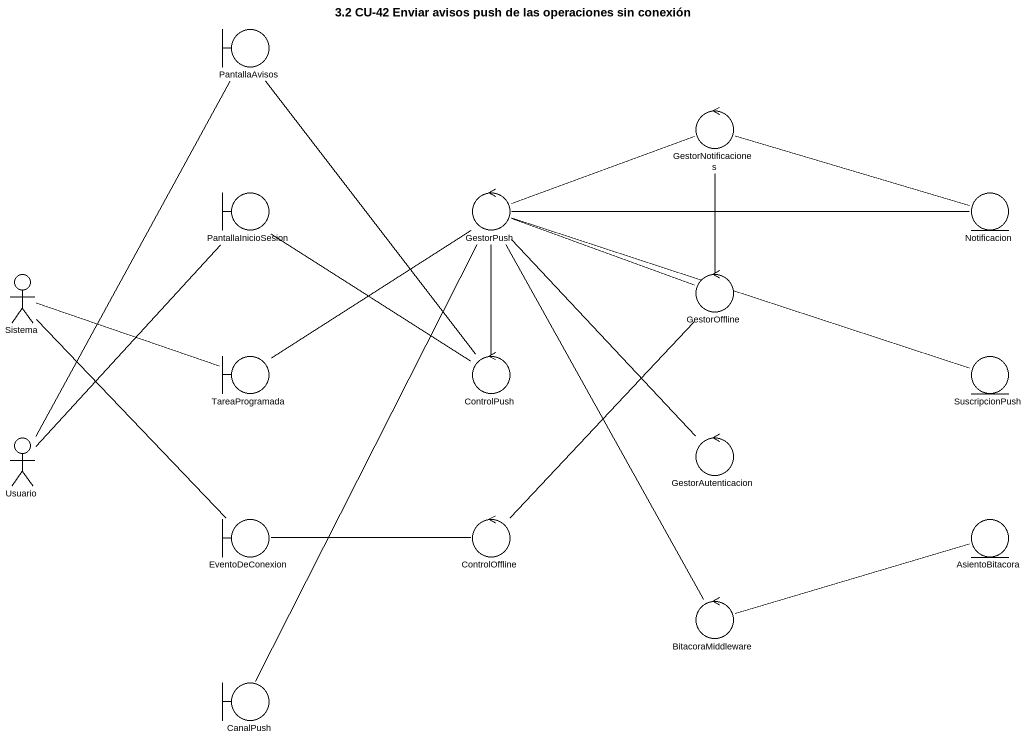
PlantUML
@startuml
title 3.2 CU-42 Enviar avisos push de las operaciones sin conexión
boundary PantallaAvisos
control GestorNotificaciones
boundary PantallaInicioSesion
control GestorPush
entity Notificacion
actor Sistema
control GestorOffline
boundary TareaProgramada
control ControlPush
entity SuscripcionPush
actor Usuario
control GestorAutenticacion
boundary EventoDeConexion
control ControlOffline
entity AsientoBitacora
control BitacoraMiddleware
boundary CanalPush
GestorNotificaciones -left- GestorPush
GestorNotificaciones -right- Notificacion
GestorNotificaciones -- GestorOffline
GestorPush -right- Notificacion
GestorPush -- TareaProgramada
GestorPush -right- SuscripcionPush
Sistema -right- TareaProgramada
Sistema -- EventoDeConexion
GestorOffline -left- GestorPush
ControlPush -up- PantallaAvisos
ControlPush -up- PantallaInicioSesion
ControlPush -up- GestorPush
Usuario -up- PantallaAvisos
Usuario -up- PantallaInicioSesion
GestorAutenticacion -up- GestorPush
ControlOffline -up- GestorOffline
ControlOffline -left- EventoDeConexion
AsientoBitacora -left- BitacoraMiddleware
BitacoraMiddleware -up- GestorPush
CanalPush -up- GestorPush
@enduml
